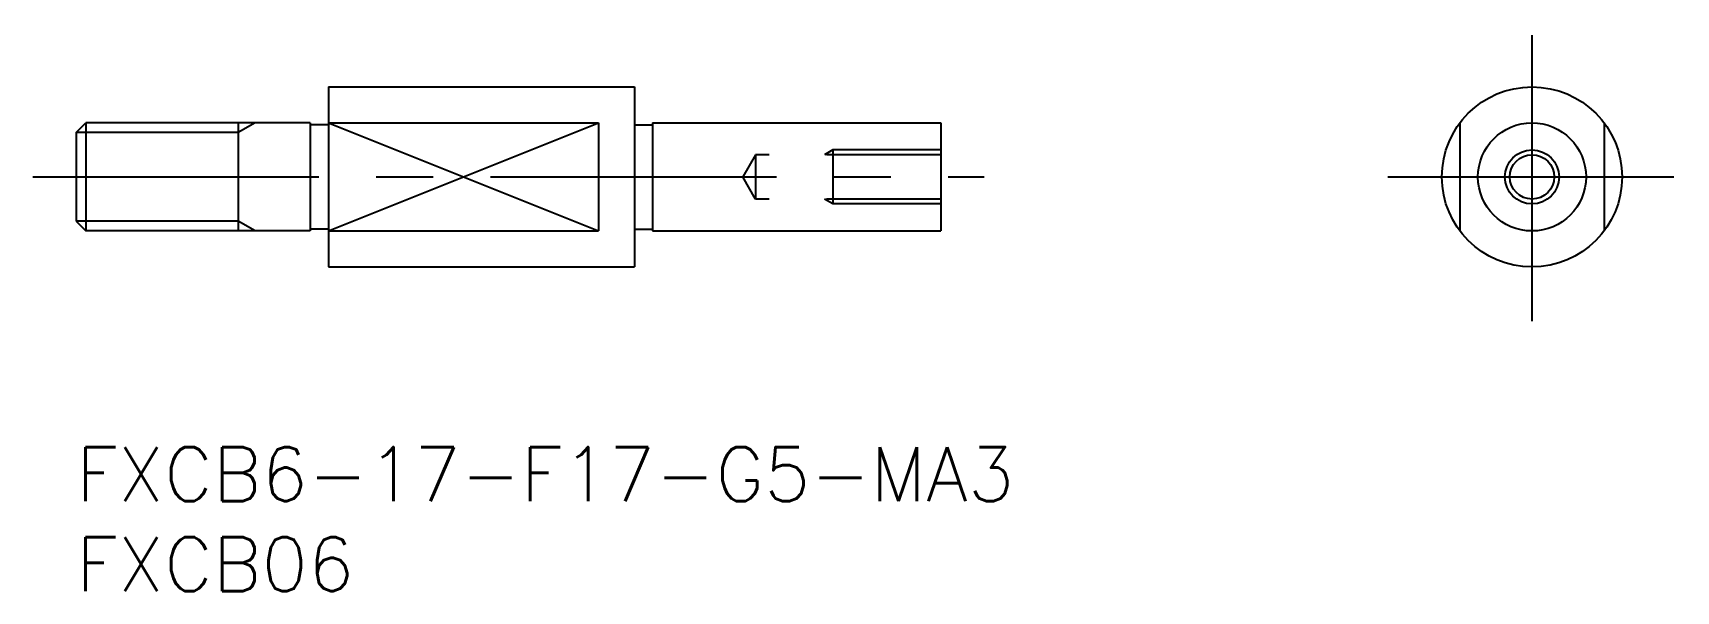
# Model space of a CAD drawing. Extents: x -2.4 to 88.8, y -8 to 23.
import ezdxf

# ---------------------------------------------------------------- set-up
doc = ezdxf.new("R2010")
doc.units = 0
doc.header["$LTSCALE"] = 0.5
doc.linetypes.add('CENTER', pattern=[50.8, 31.75, -6.35, 6.35, -6.35])
doc.linetypes.add('DASHED', pattern=[19.05, 12.7, -6.35])
for name, color, linetype in [('MSM_CENTER', 1, 'CENTER'), ('MSM_CONTINUOUS', 7, 'CONTINUOUS'), ('MSM_DASHED', 4, 'DASHED'), ('MSM_NARROW', 5, 'CONTINUOUS'), ('MSM_PART_NUMBER', 7, 'CONTINUOUS')]:
    doc.layers.add(name, color=color, linetype=linetype)
doc.styles.get("Standard").update_dxf_attribs({"font": 'txt.shx', "height": 3, "bigfont": 'bigfont.shx'})

# ---------------------------------------------------------------- blocks, each defined once
blk = doc.blocks.new('*U3')
at = {"layer": 'MSM_PART_NUMBER'}
blk.add_text('FXCB6-17-F17-G5-MA3', height=3, dxfattribs=at).set_placement((0, -3))
blk = doc.blocks.new('*U4')
at = {"layer": 'MSM_PART_NUMBER'}
blk.add_text('FXCB06', height=3, dxfattribs=at).set_placement((0, -8))

msp = doc.modelspace()

# ---------------------------------------------------------------- linework, layer by layer
at = {"layer": 'MSM_CENTER'}
for p, q in [((80.81, 7), (80.81, 23)), ((-2.4, 15), (50.4, 15)), ((72.81, 15), (88.81, 15))]:
    msp.add_line(p, q, dxfattribs=at)
at = {"layer": 'MSM_CONTINUOUS'}
for p, q in [((14, 20), (14, 10)), ((14, 20), (31, 20)), ((31, 20), (31, 10)), ((0, 17.458), (0.541, 18)), ((0, 17.458), (0, 12.541)), ((0.541, 18), (0.541, 12)), ((13, 18), (0.541, 18)), ((9, 18), (9, 12)), ((13, 18), (13, 12)), ((14, 17.9), (13, 17.9)), ((14, 18), (29, 18)), ((29, 18), (29, 12)), ((31, 17.9), (32, 17.9)), ((32, 18), (48, 18)), ((32, 18), (32, 12)), ((48, 18), (48, 12)), ((0, 12.541), (0.541, 12)), ((13, 12), (0.541, 12)), ((14, 12.1), (13, 12.1)), ((14, 12), (29, 12)), ((31, 12.1), (32, 12.1)), ((32, 12), (48, 12)), ((14, 10), (31, 10))]:
    msp.add_line(p, q, dxfattribs=at)
for radius in [5, 3, 1.23]:
    msp.add_circle((80.81, 15), radius, dxfattribs=at)
at = {"layer": 'MSM_DASHED'}
for p, q in [((76.81, 18), (76.81, 12)), ((84.81, 18), (84.81, 12)), ((42, 16.5), (41.531, 16.229)), ((48, 16.5), (42, 16.5)), ((42, 16.5), (42, 13.5)), ((37.71, 16.229), (37, 15)), ((48, 16.229), (37.71, 16.229)), ((37.71, 16.229), (37.71, 13.77)), ((37.71, 13.77), (37, 15)), ((48, 13.77), (37.71, 13.77)), ((42, 13.5), (41.531, 13.77)), ((48, 13.5), (42, 13.5))]:
    msp.add_line(p, q, dxfattribs=at)
at = {"layer": 'MSM_NARROW'}
for p, q in [((9, 17.458), (0, 17.458)), ((9.938, 18), (9, 17.458)), ((14, 18), (29, 12)), ((14, 12), (29, 18)), ((48, 16.5), (48, 13.5)), ((9, 12.541), (0, 12.541)), ((9.938, 12), (9, 12.541))]:
    msp.add_line(p, q, dxfattribs=at)
msp.add_circle((80.81, 15), 1.5, dxfattribs=at)

# ---------------------------------------------------------------- block references
at = {"layer": 'MSM_CONTINUOUS'}
for name in ['*U3', '*U4']:
    msp.add_blockref(name, (0, 0), dxfattribs=at)

doc.saveas('drawing.dxf')
